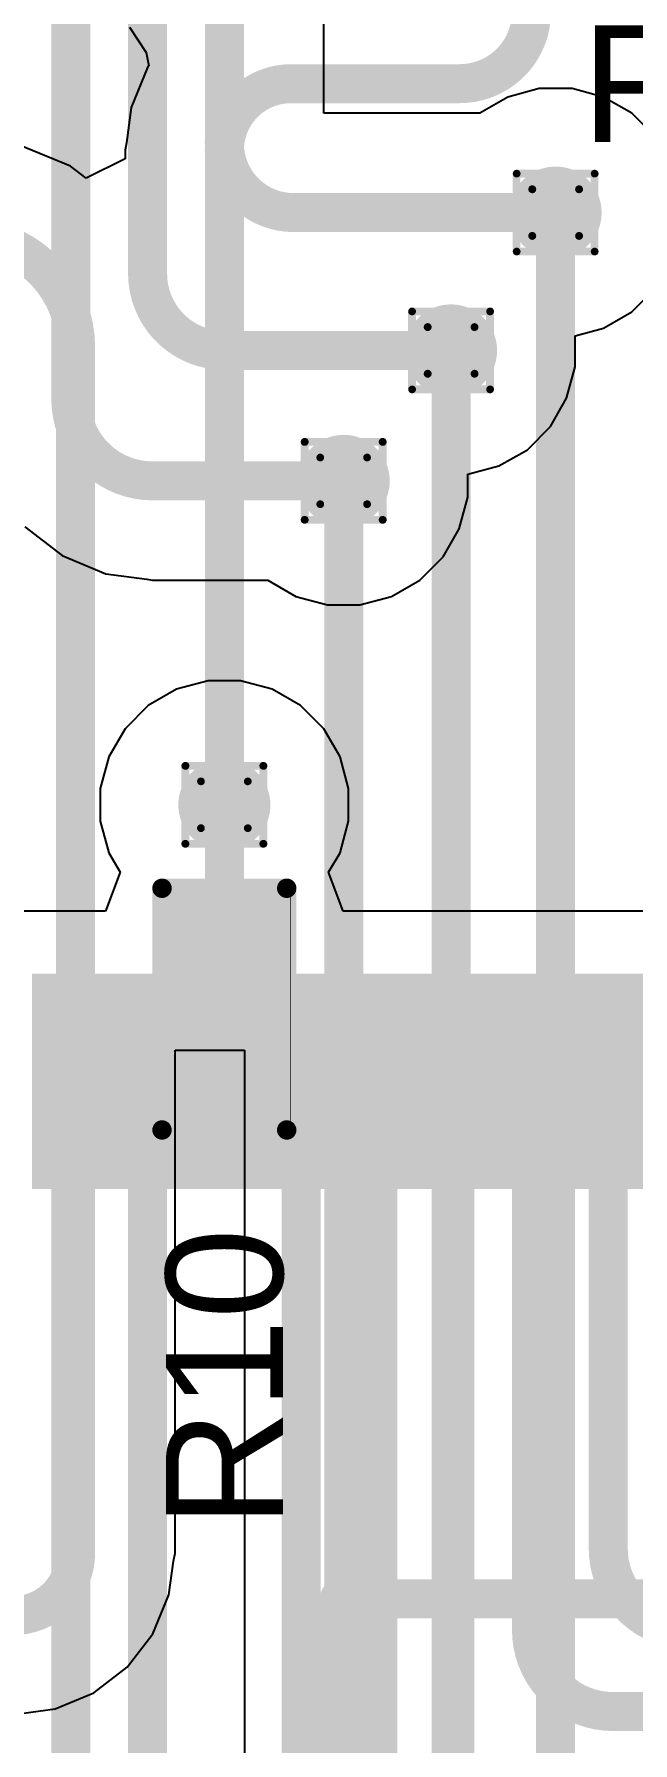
# Model space of a CAD drawing. Header units: inches. Extents: x 0 to 386, y 0 to 148.
# Drawn here: x 116.01 to 119.91, y 48.7 to 59.83 of the extents above; entities that cross this region are included whole.
import ezdxf

# ---------------------------------------------------------------- set-up
doc = ezdxf.new("R2010")
doc.units = ezdxf.units.IN
for name, color, linetype in [('Bottom Layer', 5, 'Continuous'), ('Bottom Paste', 16, 'Continuous'), ('Bottom Solder', 6, 'Continuous'), ('Drill Drawing', 1, 'Continuous'), ('Top Layer', 1, 'Continuous'), ('Top Overlay', 2, 'Continuous'), ('Top Paste', 8, 'Continuous'), ('Top Solder', 216, 'Continuous'), ('Via Holes', 16, 'Continuous')]:
    doc.layers.add(name, color=color, linetype=linetype)
doc.styles.add('Arial', font='', dxfattribs={"height": 0.2})
doc.styles.get('Arial').set_extended_font_data('Arial')

# ---------------------------------------------------------------- blocks, each defined once
blk = doc.blocks.new('64_LQFP__10_10__B_39')
at = {"layer": 'Bottom Layer'}
for points in [[(-0.6, 6.35), (-0.6, 5.15), (-0.9, 5.15), (-0.9, 6.35)], [(-0.1, 6.35), (-0.1, 5.15), (-0.4, 5.15), (-0.4, 6.35)], [(0.4, 6.35), (0.4, 5.15), (0.1, 5.15), (0.1, 6.35)], [(0.9, 6.35), (0.9, 5.15), (0.6, 5.15), (0.6, 6.35)], [(1.4, 6.35), (1.4, 5.15), (1.1, 5.15), (1.1, 6.35)], [(1.9, 6.35), (1.9, 5.15), (1.6, 5.15), (1.6, 6.35)], [(2.4, 6.35), (2.4, 5.15), (2.1, 5.15), (2.1, 6.35)], [(2.9, 6.35), (2.9, 5.15), (2.6, 5.15), (2.6, 6.35)]]:
    blk.add_hatch(color=5, dxfattribs=at).paths.add_polyline_path(points)
at = {"layer": 'Bottom Paste'}
for points in [[(-0.6, 6.35), (-0.6, 5.15), (-0.9, 5.15), (-0.9, 6.35)], [(-0.1, 6.35), (-0.1, 5.15), (-0.4, 5.15), (-0.4, 6.35)], [(0.4, 6.35), (0.4, 5.15), (0.1, 5.15), (0.1, 6.35)], [(0.9, 6.35), (0.9, 5.15), (0.6, 5.15), (0.6, 6.35)], [(1.4, 6.35), (1.4, 5.15), (1.1, 5.15), (1.1, 6.35)], [(1.9, 6.35), (1.9, 5.15), (1.6, 5.15), (1.6, 6.35)], [(2.4, 6.35), (2.4, 5.15), (2.1, 5.15), (2.1, 6.35)], [(2.9, 6.35), (2.9, 5.15), (2.6, 5.15), (2.6, 6.35)]]:
    blk.add_hatch(color=16, dxfattribs=at).paths.add_polyline_path(points)
at = {"layer": 'Bottom Solder'}
for points in [[(-0.498, 6.452), (-0.498, 5.048), (-1.002, 5.048), (-1.002, 6.452)], [(0.002, 6.452), (0.002, 5.048), (-0.502, 5.048), (-0.502, 6.452)], [(0.502, 6.452), (0.502, 5.048), (-0.002, 5.048), (-0.002, 6.452)], [(1.002, 6.452), (1.002, 5.048), (0.498, 5.048), (0.498, 6.452)], [(1.502, 6.452), (1.502, 5.048), (0.998, 5.048), (0.998, 6.452)], [(2.002, 6.452), (2.002, 5.048), (1.498, 5.048), (1.498, 6.452)], [(2.502, 6.452), (2.502, 5.048), (1.998, 5.048), (1.998, 6.452)], [(3.002, 6.452), (3.002, 5.048), (2.498, 5.048), (2.498, 6.452)]]:
    blk.add_hatch(color=6, dxfattribs=at).paths.add_polyline_path(points)
blk = doc.blocks.new('R___0402_63')
at = {"layer": 'Top Layer'}
for points in [[(-0.699, -0.318), (-0.699, 0.318), (-0.241, 0.318), (-0.241, -0.318)], [(0.241, -0.318), (0.241, 0.318), (0.699, 0.318), (0.699, -0.318)]]:
    blk.add_hatch(color=1, dxfattribs=at).paths.add_polyline_path(points)
at = {"layer": 'Top Paste'}
for points in [[(-0.699, -0.318), (-0.699, 0.318), (-0.241, 0.318), (-0.241, -0.318)], [(0.241, -0.318), (0.241, 0.318), (0.699, 0.318), (0.699, -0.318)]]:
    blk.add_hatch(color=8, dxfattribs=at).paths.add_polyline_path(points)
at = {"layer": 'Top Solder'}
for points in [[(-0.754, -0.373), (-0.754, 0.373), (-0.186, 0.373), (-0.186, -0.373)], [(0.186, -0.373), (0.186, 0.373), (0.754, 0.373), (0.754, -0.373)]]:
    blk.add_hatch(color=216, dxfattribs=at).paths.add_polyline_path(points)
at = {"layer": 'Top Overlay'}
for points in [[(-0.787, 0.406, 0.127, 0.127, 0), (0.787, 0.406, 0.127, 0.127, 0)], [(-0.787, 0.406, 0.127, 0.127, 0), (-0.787, -0.406, 0.127, 0.127, 0)], [(0.787, 0.406, 0.127, 0.127, 0), (0.787, -0.406, 0.127, 0.127, 0)], [(-0.787, -0.406, 0.127, 0.127, 0), (0.787, -0.406, 0.127, 0.127, 0)], [(-0.813, -0.432, 0.00323, 0.00323, 0), (0.813, -0.432, 0.00323, 0.00323, 0)]]:
    blk.add_lwpolyline(points, format="xyseb", dxfattribs=at)
for points in [[(-0.819, 0.406, 0.0635, 0.0635, 1), (-0.756, 0.406, 0.0635, 0.0635, 1)], [(-0.819, 0.406, 0.0635, 0.0635, 1), (-0.756, 0.406, 0.0635, 0.0635, 1)], [(0.756, 0.406, 0.0635, 0.0635, 1), (0.819, 0.406, 0.0635, 0.0635, 1)], [(0.756, 0.406, 0.0635, 0.0635, 1), (0.819, 0.406, 0.0635, 0.0635, 1)], [(-0.819, -0.406, 0.0635, 0.0635, 1), (-0.756, -0.406, 0.0635, 0.0635, 1)], [(-0.819, -0.406, 0.0635, 0.0635, 1), (-0.756, -0.406, 0.0635, 0.0635, 1)], [(-0.814, -0.432, 0.00161, 0.00161, 1), (-0.812, -0.432, 0.00161, 0.00161, 1)], [(0.756, -0.406, 0.0635, 0.0635, 1), (0.819, -0.406, 0.0635, 0.0635, 1)], [(0.756, -0.406, 0.0635, 0.0635, 1), (0.819, -0.406, 0.0635, 0.0635, 1)], [(0.812, -0.432, 0.00161, 0.00161, 1), (0.814, -0.432, 0.00161, 0.00161, 1)]]:
    blk.add_lwpolyline(points, format="xyseb", close=True, dxfattribs=at)

msp = doc.modelspace()

# ---------------------------------------------------------------- hatches: boundary and pattern name
at = {"layer": 'Bottom Layer'}
h = msp.add_hatch(color=5, dxfattribs=at)
edge = h.paths.add_edge_path()
edge.add_arc((119.407, 58.672), 0.3, 0, 360)
h = msp.add_hatch(color=5, dxfattribs=at)
edge = h.paths.add_edge_path()
edge.add_arc((118.726, 57.774), 0.3, 0, 360)
h = msp.add_hatch(color=5, dxfattribs=at)
edge = h.paths.add_edge_path()
edge.add_arc((118.027, 56.924), 0.3, 0, 360)
h = msp.add_hatch(color=5, dxfattribs=at)
edge = h.paths.add_edge_path()
edge.add_arc((117.25, 54.813), 0.3, 0, 360)
at = {"layer": 'Top Layer'}
h = msp.add_hatch(color=1, dxfattribs=at)
edge = h.paths.add_edge_path()
edge.add_arc((119.407, 58.672), 0.3, 0, 360)
h = msp.add_hatch(color=1, dxfattribs=at)
edge = h.paths.add_edge_path()
edge.add_arc((118.726, 57.774), 0.3, 0, 360)
h = msp.add_hatch(color=1, dxfattribs=at)
edge = h.paths.add_edge_path()
edge.add_arc((118.027, 56.924), 0.3, 0, 360)
h = msp.add_hatch(color=1, dxfattribs=at)
edge = h.paths.add_edge_path()
edge.add_arc((117.25, 54.813), 0.3, 0, 360)
at = {"layer": 'Via Holes'}
h = msp.add_hatch(color=7, dxfattribs=at)
edge = h.paths.add_edge_path()
edge.add_arc((119.407, 58.672), 0.15, 0, 360)
h = msp.add_hatch(color=7, dxfattribs=at)
edge = h.paths.add_edge_path()
edge.add_arc((118.726, 57.774), 0.15, 0, 360)
h = msp.add_hatch(color=7, dxfattribs=at)
edge = h.paths.add_edge_path()
edge.add_arc((118.027, 56.924), 0.15, 0, 360)
h = msp.add_hatch(color=7, dxfattribs=at)
edge = h.paths.add_edge_path()
edge.add_arc((117.25, 54.813), 0.15, 0, 360)

# ---------------------------------------------------------------- linework, layer by layer
at = {"layer": 'Bottom Layer'}
for p, q in [((117.897, 59.319), (117.897, 63.404)), ((119.301, 59.48), (119.096, 59.425)), ((119.514, 59.48), (119.301, 59.48)), ((119.719, 59.425), (119.514, 59.48)), ((119.096, 59.425), (118.913, 59.319)), ((119.904, 59.319), (119.719, 59.425)), ((118.913, 59.319), (117.897, 59.319)), ((120.054, 59.168), (119.904, 59.319)), ((119.904, 58.025), (120.054, 58.176)), ((119.719, 57.919), (119.904, 58.025)), ((119.534, 57.87), (119.719, 57.919)), ((119.534, 57.668), (119.534, 57.87)), ((119.479, 57.462), (119.534, 57.668)), ((119.373, 57.278), (119.479, 57.462)), ((119.223, 57.127), (119.373, 57.278)), ((119.038, 57.021), (119.223, 57.127)), ((118.835, 56.967), (119.038, 57.021)), ((118.835, 56.818), (118.835, 56.967)), ((118.78, 56.612), (118.835, 56.818)), ((115.95, 56.624), (116.193, 56.437)), ((118.674, 56.428), (118.78, 56.612)), ((116.193, 56.437), (116.477, 56.319)), ((118.523, 56.277), (118.674, 56.428)), ((116.477, 56.319), (116.746, 56.284)), ((116.746, 56.284), (116.782, 56.277)), ((116.782, 56.277), (117.532, 56.277)), ((117.532, 56.277), (117.715, 56.171)), ((118.339, 56.171), (118.523, 56.277)), ((117.715, 56.171), (117.921, 56.116)), ((117.921, 56.116), (118.133, 56.116)), ((118.133, 56.116), (118.339, 56.171)), ((116.938, 55.566), (116.754, 55.46)), ((117.144, 55.621), (116.938, 55.566)), ((117.356, 55.621), (117.144, 55.621)), ((117.562, 55.566), (117.356, 55.621)), ((117.746, 55.46), (117.562, 55.566)), ((116.754, 55.46), (116.603, 55.309)), ((117.897, 55.309), (117.746, 55.46)), ((116.603, 55.309), (116.497, 55.125)), ((118.003, 55.125), (117.897, 55.309)), ((116.497, 55.125), (116.442, 54.92)), ((118.058, 54.92), (118.003, 55.125)), ((116.442, 54.92), (116.442, 54.707)), ((118.058, 54.707), (118.058, 54.92)), ((116.442, 54.707), (116.497, 54.501)), ((118.003, 54.501), (118.058, 54.707)), ((116.497, 54.501), (116.571, 54.374)), ((117.929, 54.374), (118.003, 54.501)), ((116.571, 54.374), (116.476, 54.12)), ((118.024, 54.12), (117.929, 54.374)), ((116.476, 54.12), (114.592, 54.12)), ((121.103, 54.12), (118.024, 54.12))]:
    msp.add_line(p, q, dxfattribs=at)
for points in [[(116.25, 57.456, 0.254, 0.254, 0), (116.25, 64.512, 0.254, 0.254, 0)], [(116.75, 58.274, 0.254, 0.254, 0), (116.75, 64.512, 0.254, 0.254, 0)], [(117.25, 59.124, 0.254, 0.254, 0), (117.25, 64.512, 0.254, 0.254, 0)], [(117.702, 58.672, 0.254, 0.254, -0.414214), (117.25, 59.124, 0.254, 0.254, 0)], [(117.702, 58.672, 0.254, 0.254, 0), (119.28, 58.672, 0.254, 0.254, 0)], [(117.25, 57.774, 0.254, 0.254, -0.414214), (116.75, 58.274, 0.254, 0.254, 0)], [(117.25, 57.774, 0.254, 0.254, 0), (118.726, 57.774, 0.254, 0.254, 0)], [(116.782, 56.924, 0.254, 0.254, -0.414214), (116.25, 57.456, 0.254, 0.254, 0)], [(116.782, 56.924, 0.254, 0.254, 0), (118.027, 56.924, 0.254, 0.254, 0)], [(117.25, 53.012, 0.254, 0.254, 0), (117.25, 54.813, 0.254, 0.254, 0)], [(116.25, 31.431, 0.254, 0.254, 0), (116.25, 53.012, 0.254, 0.254, 0)], [(116.75, 31.808, 0.254, 0.254, 0), (116.75, 53.012, 0.254, 0.254, 0)], [(117.75, 32.442, 0.254, 0.254, 0), (117.75, 53.012, 0.254, 0.254, 0)], [(118.25, 32.968, 0.254, 0.254, 0), (118.25, 53.012, 0.254, 0.254, 0)], [(118.75, 39.67, 0.254, 0.254, 0), (118.75, 53.012, 0.254, 0.254, 0)], [(119.25, 49.436, 0.254, 0.254, 0), (119.25, 53.012, 0.254, 0.254, 0)], [(119.75, 49.967, 0.254, 0.254, 0), (119.75, 53.012, 0.254, 0.254, 0)], [(120.281, 49.436, 0.254, 0.254, -0.414214), (119.75, 49.967, 0.254, 0.254, 0)], [(119.781, 48.905, 0.254, 0.254, -0.414214), (119.25, 49.436, 0.254, 0.254, 0)], [(119.781, 48.905, 0.254, 0.254, 0), (123.569, 48.905, 0.254, 0.254, 0)]]:
    msp.add_lwpolyline(points, format="xyseb", dxfattribs=at)
for points in [[(117.186, 59.124, 0.127, 0.127, 1), (117.313, 59.124, 0.127, 0.127, 1)], [(117.186, 59.124, 0.127, 0.127, 1), (117.313, 59.124, 0.127, 0.127, 1)], [(117.638, 58.672, 0.127, 0.127, 1), (117.765, 58.672, 0.127, 0.127, 1)], [(117.638, 58.672, 0.127, 0.127, 1), (117.765, 58.672, 0.127, 0.127, 1)], [(119.217, 58.672, 0.127, 0.127, 1), (119.344, 58.672, 0.127, 0.127, 1)], [(116.686, 58.274, 0.127, 0.127, 1), (116.813, 58.274, 0.127, 0.127, 1)], [(116.686, 58.274, 0.127, 0.127, 1), (116.813, 58.274, 0.127, 0.127, 1)], [(117.186, 57.774, 0.127, 0.127, 1), (117.313, 57.774, 0.127, 0.127, 1)], [(117.186, 57.774, 0.127, 0.127, 1), (117.313, 57.774, 0.127, 0.127, 1)], [(118.663, 57.774, 0.127, 0.127, 1), (118.79, 57.774, 0.127, 0.127, 1)], [(116.186, 57.456, 0.127, 0.127, 1), (116.313, 57.456, 0.127, 0.127, 1)], [(116.186, 57.456, 0.127, 0.127, 1), (116.313, 57.456, 0.127, 0.127, 1)], [(116.718, 56.924, 0.127, 0.127, 1), (116.845, 56.924, 0.127, 0.127, 1)], [(116.718, 56.924, 0.127, 0.127, 1), (116.845, 56.924, 0.127, 0.127, 1)], [(117.963, 56.924, 0.127, 0.127, 1), (118.09, 56.924, 0.127, 0.127, 1)], [(117.186, 54.813, 0.127, 0.127, 1), (117.313, 54.813, 0.127, 0.127, 1)], [(116.186, 53.012, 0.127, 0.127, 1), (116.313, 53.012, 0.127, 0.127, 1)], [(116.686, 53.012, 0.127, 0.127, 1), (116.813, 53.012, 0.127, 0.127, 1)], [(117.186, 53.012, 0.127, 0.127, 1), (117.313, 53.012, 0.127, 0.127, 1)], [(117.686, 53.012, 0.127, 0.127, 1), (117.813, 53.012, 0.127, 0.127, 1)], [(118.186, 53.012, 0.127, 0.127, 1), (118.313, 53.012, 0.127, 0.127, 1)], [(118.686, 53.012, 0.127, 0.127, 1), (118.813, 53.012, 0.127, 0.127, 1)], [(119.186, 53.012, 0.127, 0.127, 1), (119.313, 53.012, 0.127, 0.127, 1)], [(119.686, 53.012, 0.127, 0.127, 1), (119.813, 53.012, 0.127, 0.127, 1)], [(119.686, 49.967, 0.127, 0.127, 1), (119.813, 49.967, 0.127, 0.127, 1)], [(119.686, 49.967, 0.127, 0.127, 1), (119.813, 49.967, 0.127, 0.127, 1)], [(119.186, 49.436, 0.127, 0.127, 1), (119.313, 49.436, 0.127, 0.127, 1)], [(119.186, 49.436, 0.127, 0.127, 1), (119.313, 49.436, 0.127, 0.127, 1)], [(119.718, 48.905, 0.127, 0.127, 1), (119.845, 48.905, 0.127, 0.127, 1)], [(119.718, 48.905, 0.127, 0.127, 1), (119.845, 48.905, 0.127, 0.127, 1)]]:
    msp.add_lwpolyline(points, format="xyseb", close=True, dxfattribs=at)
at = {"layer": 'Drill Drawing'}
for points in [[(119.153, 58.926, 0.0508, 0.0508, 0), (119.661, 58.926, 0.0508, 0.0508, 0)], [(119.153, 58.418, 0.0508, 0.0508, 0), (119.153, 58.926, 0.0508, 0.0508, 0)], [(119.661, 58.418, 0.0508, 0.0508, 0), (119.661, 58.926, 0.0508, 0.0508, 0)], [(119.255, 58.824, 0.0508, 0.0508, 0), (119.56, 58.824, 0.0508, 0.0508, 0)], [(119.255, 58.52, 0.0508, 0.0508, 0), (119.255, 58.824, 0.0508, 0.0508, 0)], [(119.56, 58.52, 0.0508, 0.0508, 0), (119.56, 58.824, 0.0508, 0.0508, 0)], [(119.255, 58.52, 0.0508, 0.0508, 0), (119.56, 58.52, 0.0508, 0.0508, 0)], [(119.153, 58.418, 0.0508, 0.0508, 0), (119.661, 58.418, 0.0508, 0.0508, 0)], [(118.472, 58.028, 0.0508, 0.0508, 0), (118.98, 58.028, 0.0508, 0.0508, 0)], [(118.472, 57.52, 0.0508, 0.0508, 0), (118.472, 58.028, 0.0508, 0.0508, 0)], [(118.98, 57.52, 0.0508, 0.0508, 0), (118.98, 58.028, 0.0508, 0.0508, 0)], [(118.574, 57.926, 0.0508, 0.0508, 0), (118.879, 57.926, 0.0508, 0.0508, 0)], [(118.574, 57.622, 0.0508, 0.0508, 0), (118.574, 57.926, 0.0508, 0.0508, 0)], [(118.879, 57.622, 0.0508, 0.0508, 0), (118.879, 57.926, 0.0508, 0.0508, 0)], [(118.574, 57.622, 0.0508, 0.0508, 0), (118.879, 57.622, 0.0508, 0.0508, 0)], [(118.472, 57.52, 0.0508, 0.0508, 0), (118.98, 57.52, 0.0508, 0.0508, 0)], [(117.773, 57.178, 0.0508, 0.0508, 0), (118.281, 57.178, 0.0508, 0.0508, 0)], [(117.773, 56.67, 0.0508, 0.0508, 0), (117.773, 57.178, 0.0508, 0.0508, 0)], [(118.281, 56.67, 0.0508, 0.0508, 0), (118.281, 57.178, 0.0508, 0.0508, 0)], [(117.875, 57.076, 0.0508, 0.0508, 0), (118.179, 57.076, 0.0508, 0.0508, 0)], [(117.875, 56.772, 0.0508, 0.0508, 0), (117.875, 57.076, 0.0508, 0.0508, 0)], [(118.179, 56.772, 0.0508, 0.0508, 0), (118.179, 57.076, 0.0508, 0.0508, 0)], [(117.875, 56.772, 0.0508, 0.0508, 0), (118.179, 56.772, 0.0508, 0.0508, 0)], [(117.773, 56.67, 0.0508, 0.0508, 0), (118.281, 56.67, 0.0508, 0.0508, 0)], [(116.996, 55.067, 0.0508, 0.0508, 0), (117.504, 55.067, 0.0508, 0.0508, 0)], [(116.996, 54.559, 0.0508, 0.0508, 0), (116.996, 55.067, 0.0508, 0.0508, 0)], [(117.504, 54.559, 0.0508, 0.0508, 0), (117.504, 55.067, 0.0508, 0.0508, 0)], [(117.098, 54.966, 0.0508, 0.0508, 0), (117.402, 54.966, 0.0508, 0.0508, 0)], [(117.098, 54.661, 0.0508, 0.0508, 0), (117.098, 54.966, 0.0508, 0.0508, 0)], [(117.402, 54.661, 0.0508, 0.0508, 0), (117.402, 54.966, 0.0508, 0.0508, 0)], [(117.098, 54.661, 0.0508, 0.0508, 0), (117.402, 54.661, 0.0508, 0.0508, 0)], [(116.996, 54.559, 0.0508, 0.0508, 0), (117.504, 54.559, 0.0508, 0.0508, 0)]]:
    msp.add_lwpolyline(points, format="xyseb", dxfattribs=at)
for points in [[(119.141, 58.926, 0.0254, 0.0254, 1), (119.166, 58.926, 0.0254, 0.0254, 1)], [(119.141, 58.926, 0.0254, 0.0254, 1), (119.166, 58.926, 0.0254, 0.0254, 1)], [(119.649, 58.926, 0.0254, 0.0254, 1), (119.674, 58.926, 0.0254, 0.0254, 1)], [(119.649, 58.926, 0.0254, 0.0254, 1), (119.674, 58.926, 0.0254, 0.0254, 1)], [(119.242, 58.824, 0.0254, 0.0254, 1), (119.268, 58.824, 0.0254, 0.0254, 1)], [(119.242, 58.824, 0.0254, 0.0254, 1), (119.268, 58.824, 0.0254, 0.0254, 1)], [(119.547, 58.824, 0.0254, 0.0254, 1), (119.573, 58.824, 0.0254, 0.0254, 1)], [(119.547, 58.824, 0.0254, 0.0254, 1), (119.573, 58.824, 0.0254, 0.0254, 1)], [(119.242, 58.52, 0.0254, 0.0254, 1), (119.268, 58.52, 0.0254, 0.0254, 1)], [(119.242, 58.52, 0.0254, 0.0254, 1), (119.268, 58.52, 0.0254, 0.0254, 1)], [(119.547, 58.52, 0.0254, 0.0254, 1), (119.573, 58.52, 0.0254, 0.0254, 1)], [(119.547, 58.52, 0.0254, 0.0254, 1), (119.573, 58.52, 0.0254, 0.0254, 1)], [(119.141, 58.418, 0.0254, 0.0254, 1), (119.166, 58.418, 0.0254, 0.0254, 1)], [(119.141, 58.418, 0.0254, 0.0254, 1), (119.166, 58.418, 0.0254, 0.0254, 1)], [(119.649, 58.418, 0.0254, 0.0254, 1), (119.674, 58.418, 0.0254, 0.0254, 1)], [(119.649, 58.418, 0.0254, 0.0254, 1), (119.674, 58.418, 0.0254, 0.0254, 1)], [(118.46, 58.028, 0.0254, 0.0254, 1), (118.485, 58.028, 0.0254, 0.0254, 1)], [(118.46, 58.028, 0.0254, 0.0254, 1), (118.485, 58.028, 0.0254, 0.0254, 1)], [(118.968, 58.028, 0.0254, 0.0254, 1), (118.993, 58.028, 0.0254, 0.0254, 1)], [(118.968, 58.028, 0.0254, 0.0254, 1), (118.993, 58.028, 0.0254, 0.0254, 1)], [(118.561, 57.926, 0.0254, 0.0254, 1), (118.587, 57.926, 0.0254, 0.0254, 1)], [(118.561, 57.926, 0.0254, 0.0254, 1), (118.587, 57.926, 0.0254, 0.0254, 1)], [(118.866, 57.926, 0.0254, 0.0254, 1), (118.892, 57.926, 0.0254, 0.0254, 1)], [(118.866, 57.926, 0.0254, 0.0254, 1), (118.892, 57.926, 0.0254, 0.0254, 1)], [(118.561, 57.622, 0.0254, 0.0254, 1), (118.587, 57.622, 0.0254, 0.0254, 1)], [(118.561, 57.622, 0.0254, 0.0254, 1), (118.587, 57.622, 0.0254, 0.0254, 1)], [(118.866, 57.622, 0.0254, 0.0254, 1), (118.892, 57.622, 0.0254, 0.0254, 1)], [(118.866, 57.622, 0.0254, 0.0254, 1), (118.892, 57.622, 0.0254, 0.0254, 1)], [(118.46, 57.52, 0.0254, 0.0254, 1), (118.485, 57.52, 0.0254, 0.0254, 1)], [(118.46, 57.52, 0.0254, 0.0254, 1), (118.485, 57.52, 0.0254, 0.0254, 1)], [(118.968, 57.52, 0.0254, 0.0254, 1), (118.993, 57.52, 0.0254, 0.0254, 1)], [(118.968, 57.52, 0.0254, 0.0254, 1), (118.993, 57.52, 0.0254, 0.0254, 1)], [(117.76, 57.178, 0.0254, 0.0254, 1), (117.786, 57.178, 0.0254, 0.0254, 1)], [(117.76, 57.178, 0.0254, 0.0254, 1), (117.786, 57.178, 0.0254, 0.0254, 1)], [(118.268, 57.178, 0.0254, 0.0254, 1), (118.294, 57.178, 0.0254, 0.0254, 1)], [(118.268, 57.178, 0.0254, 0.0254, 1), (118.294, 57.178, 0.0254, 0.0254, 1)], [(117.862, 57.076, 0.0254, 0.0254, 1), (117.887, 57.076, 0.0254, 0.0254, 1)], [(117.862, 57.076, 0.0254, 0.0254, 1), (117.887, 57.076, 0.0254, 0.0254, 1)], [(118.167, 57.076, 0.0254, 0.0254, 1), (118.192, 57.076, 0.0254, 0.0254, 1)], [(118.167, 57.076, 0.0254, 0.0254, 1), (118.192, 57.076, 0.0254, 0.0254, 1)], [(117.862, 56.772, 0.0254, 0.0254, 1), (117.887, 56.772, 0.0254, 0.0254, 1)], [(117.862, 56.772, 0.0254, 0.0254, 1), (117.887, 56.772, 0.0254, 0.0254, 1)], [(118.167, 56.772, 0.0254, 0.0254, 1), (118.192, 56.772, 0.0254, 0.0254, 1)], [(118.167, 56.772, 0.0254, 0.0254, 1), (118.192, 56.772, 0.0254, 0.0254, 1)], [(117.76, 56.67, 0.0254, 0.0254, 1), (117.786, 56.67, 0.0254, 0.0254, 1)], [(117.76, 56.67, 0.0254, 0.0254, 1), (117.786, 56.67, 0.0254, 0.0254, 1)], [(118.268, 56.67, 0.0254, 0.0254, 1), (118.294, 56.67, 0.0254, 0.0254, 1)], [(118.268, 56.67, 0.0254, 0.0254, 1), (118.294, 56.67, 0.0254, 0.0254, 1)], [(116.983, 55.067, 0.0254, 0.0254, 1), (117.009, 55.067, 0.0254, 0.0254, 1)], [(116.983, 55.067, 0.0254, 0.0254, 1), (117.009, 55.067, 0.0254, 0.0254, 1)], [(117.491, 55.067, 0.0254, 0.0254, 1), (117.517, 55.067, 0.0254, 0.0254, 1)], [(117.491, 55.067, 0.0254, 0.0254, 1), (117.517, 55.067, 0.0254, 0.0254, 1)], [(117.085, 54.966, 0.0254, 0.0254, 1), (117.11, 54.966, 0.0254, 0.0254, 1)], [(117.085, 54.966, 0.0254, 0.0254, 1), (117.11, 54.966, 0.0254, 0.0254, 1)], [(117.39, 54.966, 0.0254, 0.0254, 1), (117.415, 54.966, 0.0254, 0.0254, 1)], [(117.39, 54.966, 0.0254, 0.0254, 1), (117.415, 54.966, 0.0254, 0.0254, 1)], [(117.085, 54.661, 0.0254, 0.0254, 1), (117.11, 54.661, 0.0254, 0.0254, 1)], [(117.085, 54.661, 0.0254, 0.0254, 1), (117.11, 54.661, 0.0254, 0.0254, 1)], [(117.39, 54.661, 0.0254, 0.0254, 1), (117.415, 54.661, 0.0254, 0.0254, 1)], [(117.39, 54.661, 0.0254, 0.0254, 1), (117.415, 54.661, 0.0254, 0.0254, 1)], [(116.983, 54.559, 0.0254, 0.0254, 1), (117.009, 54.559, 0.0254, 0.0254, 1)], [(116.983, 54.559, 0.0254, 0.0254, 1), (117.009, 54.559, 0.0254, 0.0254, 1)], [(117.491, 54.559, 0.0254, 0.0254, 1), (117.517, 54.559, 0.0254, 0.0254, 1)], [(117.491, 54.559, 0.0254, 0.0254, 1), (117.517, 54.559, 0.0254, 0.0254, 1)]]:
    msp.add_lwpolyline(points, format="xyseb", close=True, dxfattribs=at)
at = {"layer": 'Top Layer'}
for p, q in [((116.632, 59.88), (116.741, 59.716)), ((116.741, 59.716), (116.758, 59.628)), ((116.75, 59.617), (116.643, 59.357)), ((116.758, 59.628), (116.75, 59.617)), ((116.643, 59.357), (116.612, 59.126)), ((116.612, 59.126), (116.603, 59.078)), ((116.248, 58.974), (115.92, 59.11)), ((116.603, 59.022), (116.349, 58.897)), ((116.603, 59.078), (116.603, 59.022)), ((116.349, 58.897), (116.248, 58.974)), ((116.929, 49.936), (116.929, 53.215)), ((116.929, 53.215), (117.38, 53.215)), ((117.38, 53.215), (117.38, 48.356)), ((116.889, 49.665), (116.918, 49.885)), ((116.918, 49.885), (116.929, 49.936)), ((116.784, 49.411), (116.889, 49.665)), ((116.618, 49.194), (116.784, 49.411)), ((116.4, 49.027), (116.618, 49.194)), ((116.147, 48.922), (116.4, 49.027)), ((115.926, 48.893), (116.147, 48.922))]:
    msp.add_line(p, q, dxfattribs=at)
for points in [[(119.25, 59.979, 0.254, 0.254, -0.414214), (118.783, 59.512, 0.254, 0.254, 0)], [(117.25, 59.078, 0.254, 0.254, -0.414214), (117.684, 59.512, 0.254, 0.254, 0)], [(117.684, 59.512, 0.254, 0.254, 0), (118.783, 59.512, 0.254, 0.254, 0)], [(117.25, 54.813, 0.254, 0.254, 0), (117.25, 59.078, 0.254, 0.254, 0)], [(119.407, 46.773, 0.254, 0.254, 0), (119.407, 58.672, 0.254, 0.254, 0)], [(115.567, 58.51, 0.254, 0.254, -0.414214), (116.281, 57.796, 0.254, 0.254, 0)], [(116.281, 49.936, 0.254, 0.254, 0), (116.281, 57.796, 0.254, 0.254, 0)], [(118.726, 47.352, 0.254, 0.254, 0), (118.726, 57.774, 0.254, 0.254, 0)], [(118.027, 48.249, 0.254, 0.254, 0), (118.027, 56.924, 0.254, 0.254, 0)], [(117.25, 53.952, 0.254, 0.254, 0), (117.25, 54.813, 0.254, 0.254, 0)], [(116.281, 49.936, 0.254, 0.254, -0.414214), (115.875, 49.53, 0.254, 0.254, 0)]]:
    msp.add_lwpolyline(points, format="xyseb", dxfattribs=at)
for points in [[(117.621, 59.512, 0.127, 0.127, 1), (117.748, 59.512, 0.127, 0.127, 1)], [(117.621, 59.512, 0.127, 0.127, 1), (117.748, 59.512, 0.127, 0.127, 1)], [(118.719, 59.512, 0.127, 0.127, 1), (118.846, 59.512, 0.127, 0.127, 1)], [(118.719, 59.512, 0.127, 0.127, 1), (118.846, 59.512, 0.127, 0.127, 1)], [(117.186, 59.078, 0.127, 0.127, 1), (117.313, 59.078, 0.127, 0.127, 1)], [(117.186, 59.078, 0.127, 0.127, 1), (117.313, 59.078, 0.127, 0.127, 1)], [(119.344, 58.672, 0.127, 0.127, 1), (119.471, 58.672, 0.127, 0.127, 1)], [(116.218, 57.796, 0.127, 0.127, 1), (116.345, 57.796, 0.127, 0.127, 1)], [(116.218, 57.796, 0.127, 0.127, 1), (116.345, 57.796, 0.127, 0.127, 1)], [(118.663, 57.774, 0.127, 0.127, 1), (118.79, 57.774, 0.127, 0.127, 1)], [(117.963, 56.924, 0.127, 0.127, 1), (118.09, 56.924, 0.127, 0.127, 1)], [(117.186, 54.813, 0.127, 0.127, 1), (117.313, 54.813, 0.127, 0.127, 1)], [(117.186, 54.813, 0.127, 0.127, 1), (117.313, 54.813, 0.127, 0.127, 1)], [(117.186, 53.952, 0.127, 0.127, 1), (117.313, 53.952, 0.127, 0.127, 1)], [(116.218, 49.936, 0.127, 0.127, 1), (116.345, 49.936, 0.127, 0.127, 1)], [(116.218, 49.936, 0.127, 0.127, 1), (116.345, 49.936, 0.127, 0.127, 1)]]:
    msp.add_lwpolyline(points, format="xyseb", close=True, dxfattribs=at)
at = {"layer": 'Top Overlay'}
for points in [[(117.998, 49.64, 0.254, 0.254, 0), (135.998, 49.64, 0.254, 0.254, 0)], [(117.998, 31.64, 0.254, 0.254, 0), (117.998, 49.64, 0.254, 0.254, 0)]]:
    msp.add_lwpolyline(points, format="xyseb", dxfattribs=at)
msp.add_lwpolyline([(117.935, 49.64, 0.127, 0.127, 1), (118.062, 49.64, 0.127, 0.127, 1)], format="xyseb", close=True, dxfattribs=at)
msp.add_lwpolyline([(117.935, 49.64, 0.127, 0.127, 1), (118.062, 49.64, 0.127, 0.127, 1)], format="xyseb", close=True, dxfattribs=at)

# ---------------------------------------------------------------- block references
for name, p, rotation in [('64_LQFP__10_10__B_39', (119, 58.762), 180), ('R___0402_63', (117.25, 53.482), 90)]:
    msp.add_blockref(name, p, dxfattribs=dict(rotation=rotation))

# ---------------------------------------------------------------- texts
at = {"layer": 'Top Overlay', "style": 'Arial'}
msp.add_text('R8', height=0.762, dxfattribs=at).set_placement((119.576, 59.131))
msp.add_text('R10', height=0.762, rotation=90, dxfattribs=at).set_placement((117.631, 50.102))

doc.saveas('drawing.dxf')
